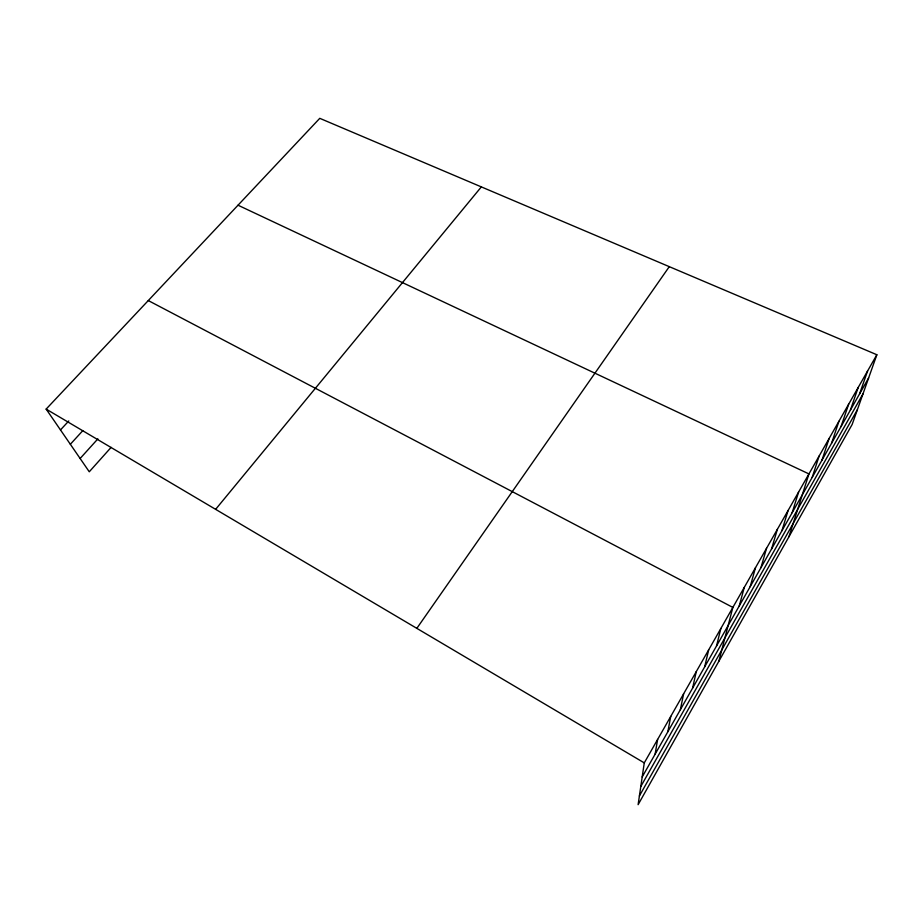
<?xml version="1.0" encoding="UTF-8"?>
<svg xmlns="http://www.w3.org/2000/svg" width="923" height="923" viewBox="0 0 923 923"><rect width="100%" height="100%" fill="white"/><g stroke="black" fill="none" stroke-linecap="round" stroke-linejoin="round"><path stroke-width="1.38" d="M876.85 354.744L644.266 762.883L638.116 804.671L852.16 424.442L876.85 354.744L319.773 118.329L46.15 409.097L89.266 471.78L111.118 447.367M655.134 754.137L657.626 739.427M667.848 731.731L670.744 716.41M680.343 709.729L683.62 693.808M692.608 688.108L696.265 671.621M704.664 666.868L708.679 649.838M716.513 645.996L720.875 628.436M718.832 661.283L732.85 607.415L148.28 300.563M739.265 605.903L744.284 587.374M750.191 586.647L755.51 567.657M760.944 567.703L766.552 548.285M771.524 549.058L777.42 529.225M781.931 530.725L788.092 510.488M792.176 512.669L798.603 492.051M788.946 536.736L808.94 473.914L238.019 205.206M812.182 477.422L819.105 456.066M821.955 460.196L829.119 438.506M831.577 443.248L838.961 421.223M841.049 426.553L848.664 404.205M850.383 410.112L858.205 387.464M859.567 393.913L867.597 370.977M639.397 795.949L857.375 409.708M642.189 776.958L868.624 377.957M640.781 786.534L862.97 393.913M416.827 628.355L669.29 266.655M215.624 509.346L481.333 186.896M80.128 458.489L97.873 438.875M70.344 444.275L82.816 430.637M60.48 429.933L68.775 420.969M46.15 409.097L644.266 762.883"/></g></svg>
